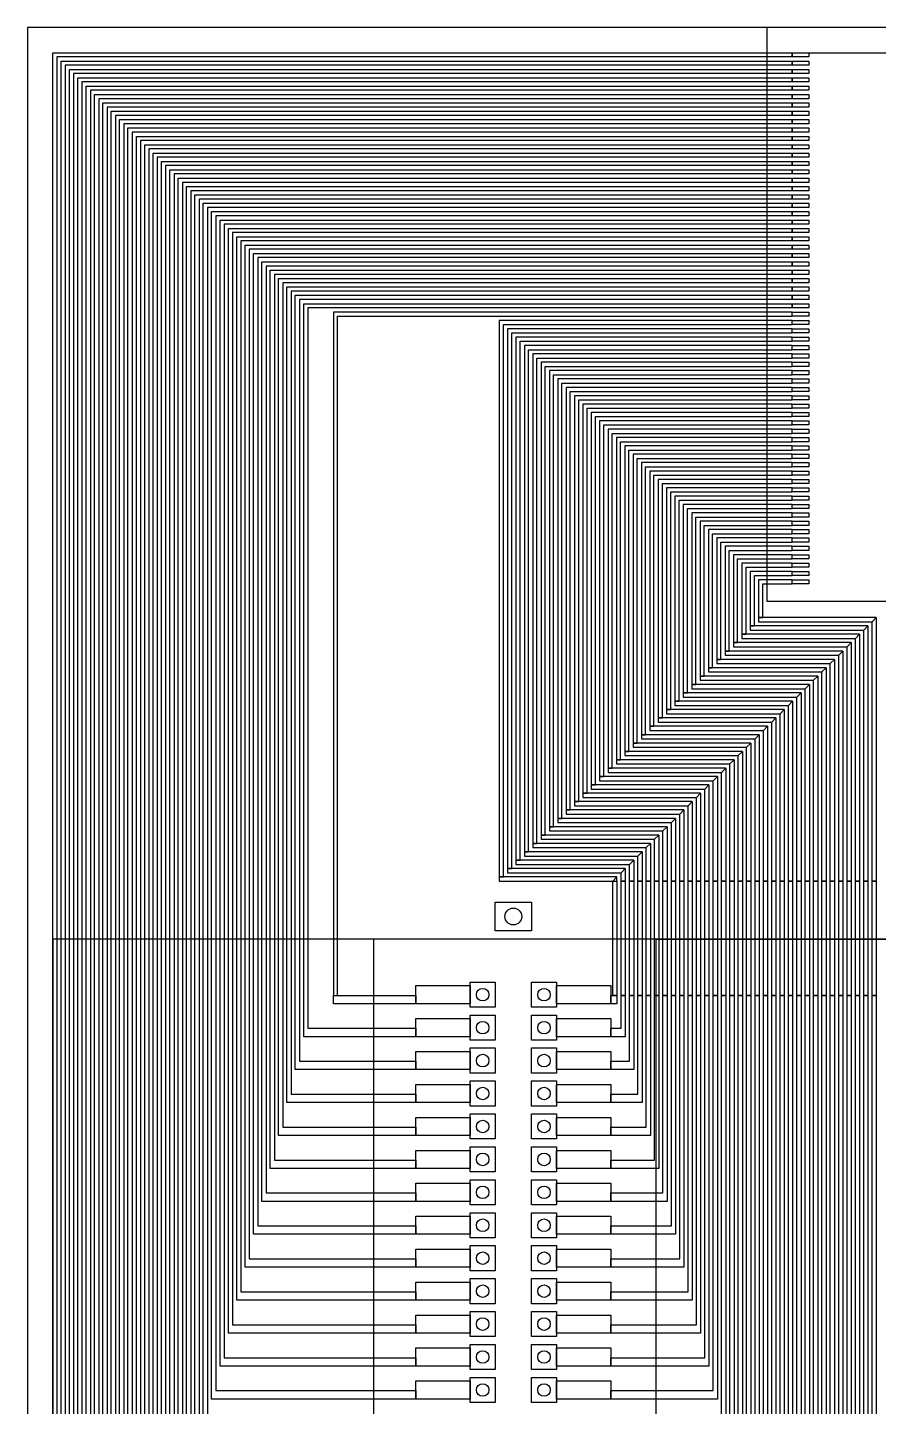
# Model space of a CAD drawing. Header units: inches. Extents: x 67224 to 207569, y -39728 to -14154.
# Drawn here: x 105144 to 115475, y -30898 to -14154 of the extents above; entities that cross this region are included whole.
import ezdxf

# ---------------------------------------------------------------- set-up
doc = ezdxf.new("R2010")
doc.units = ezdxf.units.IN
doc.header["$MEASUREMENT"] = 0
for name, color, linetype in [('board outline', 130, 'Continuous'), ('bottom copper', 160, 'Continuous'), ('bottom solder mask', 94, 'Continuous'), ('drill', 44, 'Continuous'), ('top copper', 10, 'Continuous'), ('top solder mask', 90, 'Continuous')]:
    doc.layers.add(name, color=color, linetype=linetype)

msp = doc.modelspace()

# ---------------------------------------------------------------- linework, layer by layer
at = {"layer": 'board outline'}
msp.add_lwpolyline([(105144, -39728), (125807, -39728), (125807, -14154), (105144, -14154)], close=True, dxfattribs=at)
at = {"layer": 'bottom copper'}
for points in [[(105449, -14459), (125502, -14459), (125502, -25223), (105449, -25223)], [(105449, -25223), (105449, -39073), (109349, -39073), (109349, -38073), (109349, -25223)], [(112777, -25223), (118173, -25223), (118173, -35123), (118173, -39073), (112777, -39073)], [(110517, -26050), (110517, -25745), (110822, -25745), (110822, -26050)], [(111263, -26050), (111263, -25745), (111567, -25745), (111567, -26050)], [(110517, -26008), (109857, -26008), (109857, -25788), (110517, -25788)], [(112227, -26008), (111567, -26008), (111567, -25788), (112227, -25788)], [(110517, -26408), (109857, -26408), (109857, -26188), (110517, -26188)], [(110517, -26450), (110517, -26145), (110822, -26145), (110822, -26450)], [(111263, -26450), (111263, -26145), (111567, -26145), (111567, -26450)], [(112227, -26408), (111567, -26408), (111567, -26188), (112227, -26188)], [(110517, -26808), (109857, -26808), (109857, -26588), (110517, -26588)], [(110517, -26850), (110517, -26545), (110822, -26545), (110822, -26850)], [(111263, -26850), (111263, -26545), (111567, -26545), (111567, -26850)], [(112227, -26808), (111567, -26808), (111567, -26588), (112227, -26588)], [(110517, -27250), (110517, -26945), (110822, -26945), (110822, -27250)], [(111263, -27250), (111263, -26945), (111567, -26945), (111567, -27250)], [(110517, -27208), (109857, -27208), (109857, -26988), (110517, -26988)], [(112227, -27208), (111567, -27208), (111567, -26988), (112227, -26988)], [(110517, -27608), (109857, -27608), (109857, -27388), (110517, -27388)], [(110517, -27650), (110517, -27345), (110822, -27345), (110822, -27650)], [(111263, -27650), (111263, -27345), (111567, -27345), (111567, -27650)], [(112227, -27608), (111567, -27608), (111567, -27388), (112227, -27388)], [(110517, -28008), (109857, -28008), (109857, -27788), (110517, -27788)], [(110517, -28050), (110517, -27745), (110822, -27745), (110822, -28050)], [(111263, -28050), (111263, -27745), (111567, -27745), (111567, -28050)], [(112227, -28008), (111567, -28008), (111567, -27788), (112227, -27788)], [(110517, -28408), (109857, -28408), (109857, -28188), (110517, -28188)], [(110517, -28450), (110517, -28145), (110822, -28145), (110822, -28450)], [(111263, -28450), (111263, -28145), (111567, -28145), (111567, -28450)], [(112227, -28408), (111567, -28408), (111567, -28188), (112227, -28188)], [(110517, -28808), (109857, -28808), (109857, -28588), (110517, -28588)], [(110517, -28850), (110517, -28545), (110822, -28545), (110822, -28850)], [(111263, -28850), (111263, -28545), (111567, -28545), (111567, -28850)], [(112227, -28808), (111567, -28808), (111567, -28588), (112227, -28588)], [(110517, -29250), (110517, -28945), (110822, -28945), (110822, -29250)], [(111263, -29250), (111263, -28945), (111567, -28945), (111567, -29250)], [(110517, -29208), (109857, -29208), (109857, -28988), (110517, -28988)], [(112227, -29208), (111567, -29208), (111567, -28988), (112227, -28988)], [(110517, -29608), (109857, -29608), (109857, -29388), (110517, -29388)], [(110517, -29650), (110517, -29345), (110822, -29345), (110822, -29650)], [(111263, -29650), (111263, -29345), (111567, -29345), (111567, -29650)], [(112227, -29608), (111567, -29608), (111567, -29388), (112227, -29388)], [(110517, -30008), (109857, -30008), (109857, -29788), (110517, -29788)], [(110517, -30050), (110517, -29745), (110822, -29745), (110822, -30050)], [(111263, -30050), (111263, -29745), (111567, -29745), (111567, -30050)], [(112227, -30008), (111567, -30008), (111567, -29788), (112227, -29788)], [(110517, -30408), (109857, -30408), (109857, -30188), (110517, -30188)], [(110517, -30450), (110517, -30145), (110822, -30145), (110822, -30450)], [(111263, -30450), (111263, -30145), (111567, -30145), (111567, -30450)], [(112227, -30408), (111567, -30408), (111567, -30188), (112227, -30188)], [(110517, -30808), (109857, -30808), (109857, -30588), (110517, -30588)], [(110517, -30850), (110517, -30545), (110822, -30545), (110822, -30850)], [(111263, -30850), (111263, -30545), (111567, -30545), (111567, -30850)], [(112227, -30808), (111567, -30808), (111567, -30588), (112227, -30588)]]:
    msp.add_lwpolyline(points, close=True, dxfattribs=at)
at = {"layer": 'bottom solder mask'}
for points in [[(111262, -25123), (110822, -25123), (110822, -24773), (111262, -24773)], [(110517, -26008), (109857, -26008), (109857, -25788), (110517, -25788)], [(112227, -26008), (111567, -26008), (111567, -25788), (112227, -25788)], [(110517, -26408), (109857, -26408), (109857, -26188), (110517, -26188)], [(112227, -26408), (111567, -26408), (111567, -26188), (112227, -26188)], [(110517, -26808), (109857, -26808), (109857, -26588), (110517, -26588)], [(112227, -26808), (111567, -26808), (111567, -26588), (112227, -26588)], [(110517, -27208), (109857, -27208), (109857, -26988), (110517, -26988)], [(112227, -27208), (111567, -27208), (111567, -26988), (112227, -26988)], [(110517, -27608), (109857, -27608), (109857, -27388), (110517, -27388)], [(112227, -27608), (111567, -27608), (111567, -27388), (112227, -27388)], [(110517, -28008), (109857, -28008), (109857, -27788), (110517, -27788)], [(112227, -28008), (111567, -28008), (111567, -27788), (112227, -27788)], [(110517, -28408), (109857, -28408), (109857, -28188), (110517, -28188)], [(112227, -28408), (111567, -28408), (111567, -28188), (112227, -28188)], [(110517, -28808), (109857, -28808), (109857, -28588), (110517, -28588)], [(112227, -28808), (111567, -28808), (111567, -28588), (112227, -28588)], [(110517, -29208), (109857, -29208), (109857, -28988), (110517, -28988)], [(112227, -29208), (111567, -29208), (111567, -28988), (112227, -28988)], [(110517, -29608), (109857, -29608), (109857, -29388), (110517, -29388)], [(112227, -29608), (111567, -29608), (111567, -29388), (112227, -29388)], [(110517, -30008), (109857, -30008), (109857, -29788), (110517, -29788)], [(112227, -30008), (111567, -30008), (111567, -29788), (112227, -29788)], [(110517, -30408), (109857, -30408), (109857, -30188), (110517, -30188)], [(112227, -30408), (111567, -30408), (111567, -30188), (112227, -30188)], [(110517, -30808), (109857, -30808), (109857, -30588), (110517, -30588)], [(112227, -30808), (111567, -30808), (111567, -30588), (112227, -30588)]]:
    msp.add_lwpolyline(points, close=True, dxfattribs=at)
at = {"layer": 'drill'}
for centre, radius in [((111042, -24948), 102), ((110670, -25898), 76.2), ((111415, -25898), 76.2), ((110670, -26298), 76.2), ((111415, -26298), 76.2), ((110670, -26698), 76.2), ((111415, -26698), 76.2), ((110670, -27098), 76.2), ((111415, -27098), 76.2), ((110670, -27498), 76.2), ((111415, -27498), 76.2), ((110670, -27898), 76.2), ((111415, -27898), 76.2), ((110670, -28298), 76.2), ((111415, -28298), 76.2), ((110670, -28698), 76.2), ((111415, -28698), 76.2), ((110670, -29098), 76.2), ((111415, -29098), 76.2), ((110670, -29498), 76.2), ((111415, -29498), 76.2), ((110670, -29898), 76.2), ((111415, -29898), 76.2), ((110670, -30298), 76.2), ((111415, -30298), 76.2), ((110670, -30698), 76.2), ((111415, -30698), 76.2)]:
    msp.add_circle(centre, radius, dxfattribs=at)
at = {"layer": 'top copper'}
for points in [[(114426, -14459), (114426, -14510), (105499, -14510), (105499, -26306), (105499, -38306), (109857, -38306), (109857, -38408), (105449, -38408), (105449, -26306), (105449, -14459)], [(114426, -14560), (114426, -14611), (105601, -14611), (105601, -26306), (105601, -37906), (109857, -37906), (109857, -38008), (105550, -38008), (105550, -26306), (105550, -14560)], [(114426, -14459), (114629, -14459), (114629, -14510), (114426, -14510)], [(114426, -14560), (114629, -14560), (114629, -14611), (114426, -14611)], [(114426, -14662), (114426, -14713), (105703, -14713), (105703, -26306), (105703, -37506), (109857, -37506), (109857, -37608), (105652, -37608), (105652, -26306), (105652, -14662)], [(114426, -14662), (114629, -14662), (114629, -14713), (114426, -14713)], [(114426, -14764), (114426, -14814), (105804, -14814), (105804, -26306), (105804, -37106), (109857, -37106), (109857, -37208), (105753, -37208), (105753, -26306), (105753, -14764)], [(114426, -14865), (114426, -14916), (105906, -14916), (105906, -26306), (105906, -36706), (109857, -36706), (109857, -36808), (105855, -36808), (105855, -26306), (105855, -14865)], [(114426, -14764), (114629, -14764), (114629, -14814), (114426, -14814)], [(114426, -14865), (114629, -14865), (114629, -14916), (114426, -14916)], [(114426, -14967), (114426, -15018), (106007, -15018), (106007, -26306), (106007, -36306), (109857, -36306), (109857, -36408), (105957, -36408), (105957, -26306), (105957, -14967)], [(114426, -15068), (114426, -15119), (106109, -15119), (106109, -26306), (106109, -35906), (109857, -35906), (109857, -36008), (106058, -36008), (106058, -26306), (106058, -15068)], [(114426, -14967), (114629, -14967), (114629, -15018), (114426, -15018)], [(114426, -15068), (114629, -15068), (114629, -15119), (114426, -15119)], [(114426, -15170), (114426, -15221), (106211, -15221), (106211, -26306), (106211, -35506), (109857, -35506), (109857, -35608), (106160, -35608), (106160, -26306), (106160, -15170)], [(114426, -15170), (114629, -15170), (114629, -15221), (114426, -15221)], [(114426, -15272), (114426, -15322), (106312, -15322), (106312, -26306), (106312, -35106), (109857, -35106), (109857, -35208), (106261, -35208), (106261, -26306), (106261, -15272)], [(114426, -15373), (114426, -15424), (106414, -15424), (106414, -26306), (106414, -34706), (109857, -34706), (109857, -34808), (106363, -34808), (106363, -26306), (106363, -15373)], [(114426, -15272), (114629, -15272), (114629, -15322), (114426, -15322)], [(114426, -15373), (114629, -15373), (114629, -15424), (114426, -15424)], [(114426, -15475), (114426, -15526), (106515, -15526), (106515, -26306), (106515, -34306), (109857, -34306), (109857, -34408), (106465, -34408), (106465, -26306), (106465, -15475)], [(114426, -15475), (114629, -15475), (114629, -15526), (114426, -15526)], [(114426, -15576), (114426, -15627), (106617, -15627), (106617, -26306), (106617, -33906), (109857, -33906), (109857, -34008), (106566, -34008), (106566, -26306), (106566, -15576)], [(114426, -15678), (114426, -15729), (106719, -15729), (106719, -26306), (106719, -33506), (109857, -33506), (109857, -33608), (106668, -33608), (106668, -26306), (106668, -15678)], [(114426, -15576), (114629, -15576), (114629, -15627), (114426, -15627)], [(114426, -15678), (114629, -15678), (114629, -15729), (114426, -15729)], [(114426, -15780), (114426, -15830), (106820, -15830), (106820, -26306), (106820, -33106), (109857, -33106), (109857, -33208), (106769, -33208), (106769, -26306), (106769, -15780)], [(114426, -15881), (114426, -15932), (106922, -15932), (106922, -26306), (106922, -32706), (109857, -32706), (109857, -32808), (106871, -32808), (106871, -26306), (106871, -15881)], [(114426, -15780), (114629, -15780), (114629, -15830), (114426, -15830)], [(114426, -15881), (114629, -15881), (114629, -15932), (114426, -15932)], [(114426, -15983), (114426, -16034), (107023, -16034), (107023, -26306), (107023, -32306), (109857, -32306), (109857, -32408), (106973, -32408), (106973, -26306), (106973, -15983)], [(114426, -15983), (114629, -15983), (114629, -16034), (114426, -16034)], [(114426, -16084), (114426, -16135), (107125, -16135), (107125, -26306), (107125, -31906), (109857, -31906), (109857, -32008), (107074, -32008), (107074, -26306), (107074, -16084)], [(114426, -16186), (114426, -16237), (107227, -16237), (107227, -26306), (107227, -31506), (109857, -31506), (109857, -31608), (107176, -31608), (107176, -26306), (107176, -16186)], [(114426, -16084), (114629, -16084), (114629, -16135), (114426, -16135)], [(114426, -16186), (114629, -16186), (114629, -16237), (114426, -16237)], [(114426, -16288), (114426, -16338), (107328, -16338), (107328, -26306), (107328, -31106), (109857, -31106), (109857, -31208), (107277, -31208), (107277, -26306), (107277, -16288)], [(114426, -16389), (114426, -16440), (107430, -16440), (107430, -26306), (107430, -30706), (109857, -30706), (109857, -30808), (107379, -30808), (107379, -26306), (107379, -16389)], [(114426, -16288), (114629, -16288), (114629, -16338), (114426, -16338)], [(114426, -16389), (114629, -16389), (114629, -16440), (114426, -16440)], [(114426, -16491), (114426, -16542), (107531, -16542), (107531, -26306), (107531, -30306), (109857, -30306), (109857, -30408), (107481, -30408), (107481, -26306), (107481, -16491)], [(114426, -16491), (114629, -16491), (114629, -16542), (114426, -16542)], [(114426, -16592), (114426, -16643), (107633, -16643), (107633, -26306), (107633, -29906), (109857, -29906), (109857, -30008), (107582, -30008), (107582, -26306), (107582, -16592)], [(114426, -16694), (114426, -16745), (107735, -16745), (107735, -26306), (107735, -29506), (109857, -29506), (109857, -29608), (107684, -29608), (107684, -26306), (107684, -16694)], [(114426, -16592), (114629, -16592), (114629, -16643), (114426, -16643)], [(114426, -16694), (114629, -16694), (114629, -16745), (114426, -16745)], [(114426, -16796), (114426, -16846), (107836, -16846), (107836, -26306), (107836, -29106), (109857, -29106), (109857, -29208), (107785, -29208), (107785, -26306), (107785, -16796)], [(114426, -16897), (114426, -16948), (107938, -16948), (107938, -26306), (107938, -28706), (109857, -28706), (109857, -28808), (107887, -28808), (107887, -26306), (107887, -16897)], [(114426, -16796), (114629, -16796), (114629, -16846), (114426, -16846)], [(114426, -16897), (114629, -16897), (114629, -16948), (114426, -16948)], [(114426, -16999), (114426, -17050), (108039, -17050), (108039, -26306), (108039, -28306), (109857, -28306), (109857, -28408), (107989, -28408), (107989, -26306), (107989, -16999)], [(114426, -16999), (114629, -16999), (114629, -17050), (114426, -17050)], [(114426, -17100), (114426, -17151), (108141, -17151), (108141, -26306), (108141, -27906), (109857, -27906), (109857, -28008), (108090, -28008), (108090, -26306), (108090, -17100)], [(114426, -17202), (114426, -17253), (108243, -17253), (108243, -26306), (108243, -27506), (109857, -27506), (109857, -27608), (108192, -27608), (108192, -26306), (108192, -17202)], [(114426, -17100), (114629, -17100), (114629, -17151), (114426, -17151)], [(114426, -17202), (114629, -17202), (114629, -17253), (114426, -17253)], [(114426, -17304), (114426, -17354), (108344, -17354), (108344, -26306), (108344, -27106), (109857, -27106), (109857, -27208), (108293, -27208), (108293, -26306), (108293, -17304)], [(114426, -17405), (114426, -17456), (108446, -17456), (108446, -26306), (108446, -26706), (109857, -26706), (109857, -26808), (108395, -26808), (108395, -26306), (108395, -17405)], [(114426, -17304), (114629, -17304), (114629, -17354), (114426, -17354)], [(114426, -17405), (114629, -17405), (114629, -17456), (114426, -17456)], [(114426, -17507), (114426, -17558), (108547, -17558), (108547, -26306), (109857, -26306), (109857, -26408), (108497, -26408), (108497, -17507)], [(114426, -17507), (114629, -17507), (114629, -17558), (114426, -17558)], [(108857, -25906), (108908, -25906), (108908, -17659), (114426, -17659), (114426, -17608), (108857, -17608)], [(110871, -24468), (110922, -24468), (110922, -17761), (114426, -17761), (114426, -17710), (110871, -17710)], [(114426, -17608), (114629, -17608), (114629, -17659), (114426, -17659)], [(114426, -17710), (114629, -17710), (114629, -17761), (114426, -17761)], [(110972, -24366), (111023, -24366), (111023, -17862), (114426, -17862), (114426, -17812), (110972, -17812)], [(111074, -24265), (111125, -24265), (111125, -17964), (114426, -17964), (114426, -17913), (111074, -17913)], [(114426, -17812), (114629, -17812), (114629, -17862), (114426, -17862)], [(114426, -17913), (114629, -17913), (114629, -17964), (114426, -17964)], [(111176, -24163), (111226, -24163), (111226, -18066), (114426, -18066), (114426, -18015), (111176, -18015)], [(114426, -18015), (114629, -18015), (114629, -18066), (114426, -18066)], [(111277, -24062), (111328, -24062), (111328, -18167), (114426, -18167), (114426, -18116), (111277, -18116)], [(111379, -23960), (111430, -23960), (111430, -18269), (114426, -18269), (114426, -18218), (111379, -18218)], [(114426, -18116), (114629, -18116), (114629, -18167), (114426, -18167)], [(114426, -18218), (114629, -18218), (114629, -18269), (114426, -18269)], [(111480, -23858), (111531, -23858), (111531, -18370), (114426, -18370), (114426, -18320), (111480, -18320)], [(114426, -18320), (114629, -18320), (114629, -18370), (114426, -18370)], [(111582, -23757), (111633, -23757), (111633, -18472), (114426, -18472), (114426, -18421), (111582, -18421)], [(111684, -23655), (111734, -23655), (111734, -18574), (114426, -18574), (114426, -18523), (111684, -18523)], [(114426, -18421), (114629, -18421), (114629, -18472), (114426, -18472)], [(114426, -18523), (114629, -18523), (114629, -18574), (114426, -18574)], [(111785, -23554), (111836, -23554), (111836, -18675), (114426, -18675), (114426, -18624), (111785, -18624)], [(111887, -23452), (111938, -23452), (111938, -18777), (114426, -18777), (114426, -18726), (111887, -18726)], [(114426, -18624), (114629, -18624), (114629, -18675), (114426, -18675)], [(114426, -18726), (114629, -18726), (114629, -18777), (114426, -18777)], [(111988, -23350), (112039, -23350), (112039, -18878), (114426, -18878), (114426, -18828), (111988, -18828)], [(114426, -18828), (114629, -18828), (114629, -18878), (114426, -18878)], [(112090, -23249), (112141, -23249), (112141, -18980), (114426, -18980), (114426, -18929), (112090, -18929)], [(112192, -23147), (112242, -23147), (112242, -19082), (114426, -19082), (114426, -19031), (112192, -19031)], [(114426, -18929), (114629, -18929), (114629, -18980), (114426, -18980)], [(114426, -19031), (114629, -19031), (114629, -19082), (114426, -19082)], [(112293, -23046), (112344, -23046), (112344, -19183), (114426, -19183), (114426, -19132), (112293, -19132)], [(112395, -22944), (112446, -22944), (112446, -19285), (114426, -19285), (114426, -19234), (112395, -19234)], [(114426, -19132), (114629, -19132), (114629, -19183), (114426, -19183)], [(114426, -19234), (114629, -19234), (114629, -19285), (114426, -19285)], [(112496, -22842), (112547, -22842), (112547, -19386), (114426, -19386), (114426, -19336), (112496, -19336)], [(114426, -19336), (114629, -19336), (114629, -19386), (114426, -19386)], [(112598, -22741), (112649, -22741), (112649, -19488), (114426, -19488), (114426, -19437), (112598, -19437)], [(112700, -22639), (112750, -22639), (112750, -19590), (114426, -19590), (114426, -19539), (112700, -19539)], [(114426, -19437), (114629, -19437), (114629, -19488), (114426, -19488)], [(114426, -19539), (114629, -19539), (114629, -19590), (114426, -19590)], [(112801, -22538), (112852, -22538), (112852, -19691), (114426, -19691), (114426, -19640), (112801, -19640)], [(112903, -22436), (112954, -22436), (112954, -19793), (114426, -19793), (114426, -19742), (112903, -19742)], [(114426, -19640), (114629, -19640), (114629, -19691), (114426, -19691)], [(114426, -19742), (114629, -19742), (114629, -19793), (114426, -19793)], [(113004, -22334), (113055, -22334), (113055, -19894), (114426, -19894), (114426, -19844), (113004, -19844)], [(114426, -19844), (114629, -19844), (114629, -19894), (114426, -19894)], [(113106, -22233), (113157, -22233), (113157, -19996), (114426, -19996), (114426, -19945), (113106, -19945)], [(113208, -22131), (113258, -22131), (113258, -20098), (114426, -20098), (114426, -20047), (113208, -20047)], [(114426, -19945), (114629, -19945), (114629, -19996), (114426, -19996)], [(114426, -20047), (114629, -20047), (114629, -20098), (114426, -20098)], [(113309, -22030), (113360, -22030), (113360, -20199), (114426, -20199), (114426, -20148), (113309, -20148)], [(113411, -21928), (113462, -21928), (113462, -20301), (114426, -20301), (114426, -20250), (113411, -20250)], [(114426, -20148), (114629, -20148), (114629, -20199), (114426, -20199)], [(114426, -20250), (114629, -20250), (114629, -20301), (114426, -20301)], [(113512, -21826), (113563, -21826), (113563, -20402), (114426, -20402), (114426, -20352), (113512, -20352)], [(114426, -20352), (114629, -20352), (114629, -20402), (114426, -20402)], [(113614, -21725), (113665, -21725), (113665, -20504), (114426, -20504), (114426, -20453), (113614, -20453)], [(113716, -21623), (113766, -21623), (113766, -20606), (114426, -20606), (114426, -20555), (113716, -20555)], [(114426, -20453), (114629, -20453), (114629, -20504), (114426, -20504)], [(114426, -20555), (114629, -20555), (114629, -20606), (114426, -20606)], [(113817, -21522), (113868, -21522), (113868, -20707), (114426, -20707), (114426, -20656), (113817, -20656)], [(113919, -21420), (113970, -21420), (113970, -20809), (114426, -20809), (114426, -20758), (113919, -20758)], [(114426, -20656), (114629, -20656), (114629, -20707), (114426, -20707)], [(114426, -20758), (114629, -20758), (114629, -20809), (114426, -20809)], [(114020, -21318), (114071, -21318), (114071, -20910), (114426, -20910), (114426, -20860), (114020, -20860)], [(114426, -20860), (114629, -20860), (114629, -20910), (114426, -20910)], [(115348, -21420), (113919, -21420), (113919, -21471), (115298, -21471)], [(115450, -21318), (114020, -21318), (114020, -21369), (115399, -21369)], [(115348, -21420), (115348, -24519), (115298, -24519), (115298, -21471)], [(115450, -21318), (115450, -24519), (115399, -24519), (115399, -21369)], [(115247, -21522), (113817, -21522), (113817, -21572), (115196, -21572)], [(115247, -21522), (115247, -24519), (115196, -24519), (115196, -21572)], [(115044, -21725), (113614, -21725), (113614, -21776), (114993, -21776)], [(115145, -21623), (113716, -21623), (113716, -21674), (115094, -21674)], [(115044, -21725), (115044, -24519), (114993, -24519), (114993, -21776)], [(115145, -21623), (115145, -24519), (115094, -24519), (115094, -21674)], [(114840, -21928), (113411, -21928), (113411, -21979), (114790, -21979)], [(114942, -21826), (113512, -21826), (113512, -21877), (114891, -21877)], [(114840, -21928), (114840, -24519), (114790, -24519), (114790, -21979)], [(114942, -21826), (114942, -24519), (114891, -24519), (114891, -21877)], [(114739, -22030), (113309, -22030), (113309, -22080), (114688, -22080)], [(114739, -22030), (114739, -24519), (114688, -24519), (114688, -22080)], [(114536, -22233), (113106, -22233), (113106, -22284), (114485, -22284)], [(114637, -22131), (113208, -22131), (113208, -22182), (114586, -22182)], [(114536, -22233), (114536, -24519), (114485, -24519), (114485, -22284)], [(114637, -22131), (114637, -24519), (114586, -24519), (114586, -22182)], [(114332, -22436), (112903, -22436), (112903, -22487), (114282, -22487)], [(114434, -22334), (113004, -22334), (113004, -22385), (114383, -22385)], [(114332, -22436), (114332, -24519), (114282, -24519), (114282, -22487)], [(114434, -22334), (114434, -24519), (114383, -24519), (114383, -22385)], [(114231, -22538), (112801, -22538), (112801, -22588), (114180, -22588)], [(114231, -22538), (114231, -24519), (114180, -24519), (114180, -22588)], [(114028, -22741), (112598, -22741), (112598, -22792), (113977, -22792)], [(114129, -22639), (112700, -22639), (112700, -22690), (114078, -22690)], [(114028, -22741), (114028, -24519), (113977, -24519), (113977, -22792)], [(114129, -22639), (114129, -24519), (114078, -24519), (114078, -22690)], [(113926, -22842), (112496, -22842), (112496, -22893), (113875, -22893)], [(113926, -22842), (113926, -24519), (113875, -24519), (113875, -22893)], [(113723, -23046), (112293, -23046), (112293, -23096), (113672, -23096)], [(113824, -22944), (112395, -22944), (112395, -22995), (113774, -22995)], [(113723, -23046), (113723, -24519), (113672, -24519), (113672, -23096)], [(113824, -22944), (113824, -24519), (113774, -24519), (113774, -22995)], [(113520, -23249), (112090, -23249), (112090, -23300), (113469, -23300)], [(113621, -23147), (112192, -23147), (112192, -23198), (113570, -23198)], [(113520, -23249), (113520, -24519), (113469, -24519), (113469, -23300)], [(113621, -23147), (113621, -24519), (113570, -24519), (113570, -23198)], [(113418, -23350), (111988, -23350), (111988, -23401), (113367, -23401)], [(113418, -23350), (113418, -24519), (113367, -24519), (113367, -23401)], [(113215, -23554), (111785, -23554), (111785, -23604), (113164, -23604)], [(113316, -23452), (111887, -23452), (111887, -23503), (113266, -23503)], [(113215, -23554), (113215, -24519), (113164, -24519), (113164, -23604)], [(113316, -23452), (113316, -24519), (113266, -24519), (113266, -23503)], [(113012, -23757), (111582, -23757), (111582, -23808), (112961, -23808)], [(113113, -23655), (111684, -23655), (111684, -23706), (113062, -23706)], [(113012, -23757), (113012, -24519), (112961, -24519), (112961, -23808)], [(113113, -23655), (113113, -24519), (113062, -24519), (113062, -23706)], [(112910, -23858), (111480, -23858), (111480, -23909), (112859, -23909)], [(112910, -23858), (112910, -24519), (112859, -24519), (112859, -23909)], [(112707, -24062), (111277, -24062), (111277, -24112), (112656, -24112)], [(112808, -23960), (111379, -23960), (111379, -24011), (112758, -24011)], [(112707, -24062), (112707, -24519), (112656, -24519), (112656, -24112)], [(112808, -23960), (112808, -24519), (112758, -24519), (112758, -24011)], [(112504, -24265), (111074, -24265), (111074, -24316), (112453, -24316)], [(112605, -24163), (111176, -24163), (111176, -24214), (112554, -24214)], [(112504, -24265), (112504, -24519), (112453, -24519), (112453, -24316)], [(112605, -24163), (112605, -24519), (112554, -24519), (112554, -24214)], [(112402, -24366), (110972, -24366), (110972, -24417), (112351, -24417)], [(112402, -24366), (112402, -24519), (112351, -24519), (112351, -24417)], [(112300, -24468), (110871, -24468), (110871, -24519), (112250, -24519)], [(112250, -24519), (112300, -24519), (112300, -24468)], [(112250, -25906), (112250, -24519), (112300, -24519), (112300, -25906)], [(112351, -25906), (112351, -24519), (112402, -24519), (112402, -25906)], [(112453, -25906), (112453, -24519), (112504, -24519), (112504, -25906)], [(112554, -25906), (112554, -24519), (112605, -24519), (112605, -25906)], [(112656, -25906), (112656, -24519), (112707, -24519), (112707, -25906)], [(112758, -25906), (112758, -24519), (112808, -24519), (112808, -25906)], [(112859, -25906), (112859, -24519), (112910, -24519), (112910, -25906)], [(112961, -25906), (112961, -24519), (113012, -24519), (113012, -25906)], [(113062, -25906), (113062, -24519), (113113, -24519), (113113, -25906)], [(113164, -25906), (113164, -24519), (113215, -24519), (113215, -25906)], [(113266, -25906), (113266, -24519), (113316, -24519), (113316, -25906)], [(113367, -25906), (113367, -24519), (113418, -24519), (113418, -25906)], [(113469, -25906), (113469, -24519), (113520, -24519), (113520, -25906)], [(113570, -25906), (113570, -24519), (113621, -24519), (113621, -25906)], [(113672, -25906), (113672, -24519), (113723, -24519), (113723, -25906)], [(113774, -25906), (113774, -24519), (113824, -24519), (113824, -25906)], [(113875, -25906), (113875, -24519), (113926, -24519), (113926, -25906)], [(113977, -25906), (113977, -24519), (114028, -24519), (114028, -25906)], [(114078, -25906), (114078, -24519), (114129, -24519), (114129, -25906)], [(114180, -25906), (114180, -24519), (114231, -24519), (114231, -25906)], [(114282, -25906), (114282, -24519), (114332, -24519), (114332, -25906)], [(114383, -25906), (114383, -24519), (114434, -24519), (114434, -25906)], [(114485, -25906), (114485, -24519), (114536, -24519), (114536, -25906)], [(114586, -25906), (114586, -24519), (114637, -24519), (114637, -25906)], [(114688, -25906), (114688, -24519), (114739, -24519), (114739, -25906)], [(114790, -25906), (114790, -24519), (114840, -24519), (114840, -25906)], [(114891, -25906), (114891, -24519), (114942, -24519), (114942, -25906)], [(114993, -25906), (114993, -24519), (115044, -24519), (115044, -25906)], [(115094, -25906), (115094, -24519), (115145, -24519), (115145, -25906)], [(115196, -25906), (115196, -24519), (115247, -24519), (115247, -25906)], [(115298, -25906), (115298, -24519), (115348, -24519), (115348, -25906)], [(115399, -25906), (115399, -24519), (115450, -24519), (115450, -25906)], [(110822, -24773), (111262, -24773), (111262, -25123), (110822, -25123)], [(110517, -26050), (110517, -25745), (110822, -25745), (110822, -26050)], [(111263, -26050), (111263, -25745), (111567, -25745), (111567, -26050)], [(109857, -25906), (109857, -26008), (108857, -26008), (108857, -25906)], [(110517, -26008), (109857, -26008), (109857, -25788), (110517, -25788)], [(112227, -26008), (111567, -26008), (111567, -25788), (112227, -25788)], [(112227, -26008), (112227, -25906), (112250, -25906), (112250, -25906), (112300, -25906), (112300, -26008)], [(112227, -26408), (112227, -26306), (112351, -26306), (112351, -25906), (112402, -25906), (112402, -26408)], [(112227, -26808), (112227, -26706), (112453, -26706), (112453, -25906), (112504, -25906), (112504, -26808)], [(112227, -27208), (112227, -27106), (112554, -27106), (112554, -25906), (112605, -25906), (112605, -27208)], [(112227, -27608), (112227, -27506), (112656, -27506), (112656, -25906), (112707, -25906), (112707, -27608)], [(112227, -28008), (112227, -27906), (112758, -27906), (112758, -25906), (112808, -25906), (112808, -28008)], [(112227, -28408), (112227, -28306), (112859, -28306), (112859, -25906), (112910, -25906), (112910, -28408)], [(112227, -28808), (112227, -28706), (112961, -28706), (112961, -25906), (113012, -25906), (113012, -28808)], [(112227, -29208), (112227, -29106), (113062, -29106), (113062, -25906), (113113, -25906), (113113, -29208)], [(112227, -29608), (112227, -29506), (113164, -29506), (113164, -25906), (113215, -25906), (113215, -29608)], [(112227, -30008), (112227, -29906), (113266, -29906), (113266, -25906), (113316, -25906), (113316, -30008)], [(112227, -30408), (112227, -30306), (113367, -30306), (113367, -25906), (113418, -25906), (113418, -30408)], [(112227, -30808), (112227, -30706), (113469, -30706), (113469, -25906), (113520, -25906), (113520, -30808)], [(112227, -31208), (112227, -31106), (113570, -31106), (113570, -25906), (113621, -25906), (113621, -31208)], [(112227, -31608), (112227, -31506), (113672, -31506), (113672, -25906), (113723, -25906), (113723, -31608)], [(112227, -32008), (112227, -31906), (113774, -31906), (113774, -25906), (113824, -25906), (113824, -32008)], [(112227, -32408), (112227, -32306), (113875, -32306), (113875, -25906), (113926, -25906), (113926, -32408)], [(112227, -32808), (112227, -32706), (113977, -32706), (113977, -25906), (114028, -25906), (114028, -32808)], [(112227, -33208), (112227, -33106), (114078, -33106), (114078, -25906), (114129, -25906), (114129, -33208)], [(112227, -33608), (112227, -33506), (114180, -33506), (114180, -25906), (114231, -25906), (114231, -33608)], [(112227, -34008), (112227, -33906), (114282, -33906), (114282, -25906), (114332, -25906), (114332, -34008)], [(112227, -34408), (112227, -34306), (114383, -34306), (114383, -25906), (114434, -25906), (114434, -34408)], [(112227, -34808), (112227, -34706), (114485, -34706), (114485, -25906), (114536, -25906), (114536, -34808)], [(112227, -35208), (112227, -35106), (114586, -35106), (114586, -25906), (114637, -25906), (114637, -35208)], [(112227, -35608), (112227, -35506), (114688, -35506), (114688, -25906), (114739, -25906), (114739, -35608)], [(112227, -36008), (112227, -35906), (114790, -35906), (114790, -25906), (114840, -25906), (114840, -36008)], [(112227, -36408), (112227, -36306), (114891, -36306), (114891, -25906), (114942, -25906), (114942, -36408)], [(112227, -36808), (112227, -36706), (114993, -36706), (114993, -25906), (115044, -25906), (115044, -36808)], [(112227, -37208), (112227, -37106), (115094, -37106), (115094, -25906), (115145, -25906), (115145, -37208)], [(112227, -37608), (112227, -37506), (115196, -37506), (115196, -25906), (115247, -25906), (115247, -37608)], [(112227, -38008), (112227, -37906), (115298, -37906), (115298, -25906), (115348, -25906), (115348, -38008)], [(112227, -38408), (112227, -38306), (115399, -38306), (115399, -25906), (115450, -25906), (115450, -38408)], [(110517, -26408), (109857, -26408), (109857, -26188), (110517, -26188)], [(110517, -26450), (110517, -26145), (110822, -26145), (110822, -26450)], [(111263, -26450), (111263, -26145), (111567, -26145), (111567, -26450)], [(112227, -26408), (111567, -26408), (111567, -26188), (112227, -26188)], [(110517, -26808), (109857, -26808), (109857, -26588), (110517, -26588)], [(110517, -26850), (110517, -26545), (110822, -26545), (110822, -26850)], [(111263, -26850), (111263, -26545), (111567, -26545), (111567, -26850)], [(112227, -26808), (111567, -26808), (111567, -26588), (112227, -26588)], [(110517, -27250), (110517, -26945), (110822, -26945), (110822, -27250)], [(111263, -27250), (111263, -26945), (111567, -26945), (111567, -27250)], [(110517, -27208), (109857, -27208), (109857, -26988), (110517, -26988)], [(112227, -27208), (111567, -27208), (111567, -26988), (112227, -26988)], [(110517, -27608), (109857, -27608), (109857, -27388), (110517, -27388)], [(110517, -27650), (110517, -27345), (110822, -27345), (110822, -27650)], [(111263, -27650), (111263, -27345), (111567, -27345), (111567, -27650)], [(112227, -27608), (111567, -27608), (111567, -27388), (112227, -27388)], [(110517, -28008), (109857, -28008), (109857, -27788), (110517, -27788)], [(110517, -28050), (110517, -27745), (110822, -27745), (110822, -28050)], [(111263, -28050), (111263, -27745), (111567, -27745), (111567, -28050)], [(112227, -28008), (111567, -28008), (111567, -27788), (112227, -27788)], [(110517, -28408), (109857, -28408), (109857, -28188), (110517, -28188)], [(110517, -28450), (110517, -28145), (110822, -28145), (110822, -28450)], [(111263, -28450), (111263, -28145), (111567, -28145), (111567, -28450)], [(112227, -28408), (111567, -28408), (111567, -28188), (112227, -28188)], [(110517, -28808), (109857, -28808), (109857, -28588), (110517, -28588)], [(110517, -28850), (110517, -28545), (110822, -28545), (110822, -28850)], [(111263, -28850), (111263, -28545), (111567, -28545), (111567, -28850)], [(112227, -28808), (111567, -28808), (111567, -28588), (112227, -28588)], [(110517, -29250), (110517, -28945), (110822, -28945), (110822, -29250)], [(111263, -29250), (111263, -28945), (111567, -28945), (111567, -29250)], [(110517, -29208), (109857, -29208), (109857, -28988), (110517, -28988)], [(112227, -29208), (111567, -29208), (111567, -28988), (112227, -28988)], [(110517, -29608), (109857, -29608), (109857, -29388), (110517, -29388)], [(110517, -29650), (110517, -29345), (110822, -29345), (110822, -29650)], [(111263, -29650), (111263, -29345), (111567, -29345), (111567, -29650)], [(112227, -29608), (111567, -29608), (111567, -29388), (112227, -29388)], [(110517, -30008), (109857, -30008), (109857, -29788), (110517, -29788)], [(110517, -30050), (110517, -29745), (110822, -29745), (110822, -30050)], [(111263, -30050), (111263, -29745), (111567, -29745), (111567, -30050)], [(112227, -30008), (111567, -30008), (111567, -29788), (112227, -29788)], [(110517, -30408), (109857, -30408), (109857, -30188), (110517, -30188)], [(110517, -30450), (110517, -30145), (110822, -30145), (110822, -30450)], [(111263, -30450), (111263, -30145), (111567, -30145), (111567, -30450)], [(112227, -30408), (111567, -30408), (111567, -30188), (112227, -30188)], [(110517, -30808), (109857, -30808), (109857, -30588), (110517, -30588)], [(110517, -30850), (110517, -30545), (110822, -30545), (110822, -30850)], [(111263, -30850), (111263, -30545), (111567, -30545), (111567, -30850)], [(112227, -30808), (111567, -30808), (111567, -30588), (112227, -30588)]]:
    msp.add_lwpolyline(points, close=True, dxfattribs=at)
at = {"layer": 'top solder mask'}
for points in [[(114122, -21118), (116829, -21118), (116829, -14154), (114122, -14154)], [(110822, -24773), (111262, -24773), (111262, -25123), (110822, -25123)], [(110517, -26008), (109857, -26008), (109857, -25788), (110517, -25788)], [(112227, -26008), (111567, -26008), (111567, -25788), (112227, -25788)], [(110517, -26408), (109857, -26408), (109857, -26188), (110517, -26188)], [(112227, -26408), (111567, -26408), (111567, -26188), (112227, -26188)], [(110517, -26808), (109857, -26808), (109857, -26588), (110517, -26588)], [(112227, -26808), (111567, -26808), (111567, -26588), (112227, -26588)], [(110517, -27208), (109857, -27208), (109857, -26988), (110517, -26988)], [(112227, -27208), (111567, -27208), (111567, -26988), (112227, -26988)], [(110517, -27608), (109857, -27608), (109857, -27388), (110517, -27388)], [(112227, -27608), (111567, -27608), (111567, -27388), (112227, -27388)], [(110517, -28008), (109857, -28008), (109857, -27788), (110517, -27788)], [(112227, -28008), (111567, -28008), (111567, -27788), (112227, -27788)], [(110517, -28408), (109857, -28408), (109857, -28188), (110517, -28188)], [(112227, -28408), (111567, -28408), (111567, -28188), (112227, -28188)], [(110517, -28808), (109857, -28808), (109857, -28588), (110517, -28588)], [(112227, -28808), (111567, -28808), (111567, -28588), (112227, -28588)], [(110517, -29208), (109857, -29208), (109857, -28988), (110517, -28988)], [(112227, -29208), (111567, -29208), (111567, -28988), (112227, -28988)], [(110517, -29608), (109857, -29608), (109857, -29388), (110517, -29388)], [(112227, -29608), (111567, -29608), (111567, -29388), (112227, -29388)], [(110517, -30008), (109857, -30008), (109857, -29788), (110517, -29788)], [(112227, -30008), (111567, -30008), (111567, -29788), (112227, -29788)], [(110517, -30408), (109857, -30408), (109857, -30188), (110517, -30188)], [(112227, -30408), (111567, -30408), (111567, -30188), (112227, -30188)], [(110517, -30808), (109857, -30808), (109857, -30588), (110517, -30588)], [(112227, -30808), (111567, -30808), (111567, -30588), (112227, -30588)]]:
    msp.add_lwpolyline(points, close=True, dxfattribs=at)

doc.saveas('drawing.dxf')
